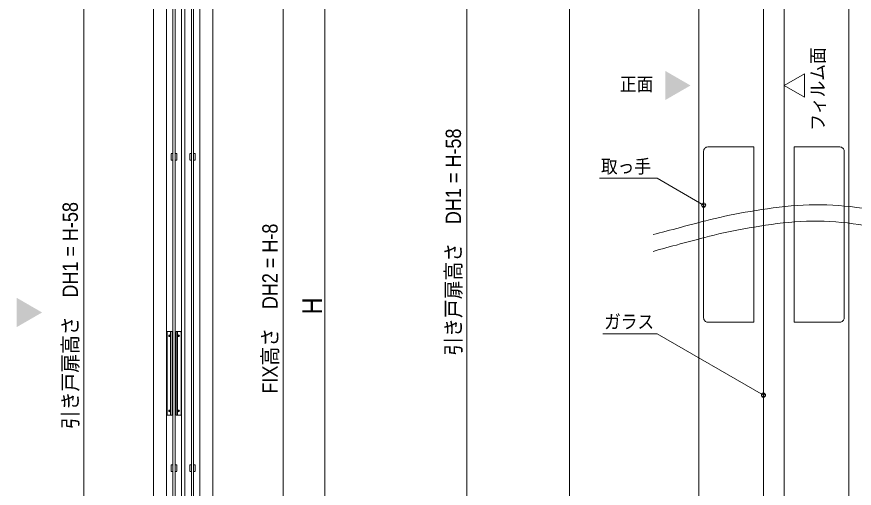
# Model space of a CAD drawing. Units: millimetres, scale not verified. Extents: x -6062 to 6062, y -3045 to 3045.
# Drawn here: x -1185 to 823, y -1262 to -132 of the extents above; entities that cross this region are included whole.
import ezdxf
from ezdxf.enums import TextEntityAlignment as Align

# ---------------------------------------------------------------- set-up
doc = ezdxf.new("R2010")
doc.units = ezdxf.units.MM
doc.header["$LTSCALE"] = 20
doc.linetypes.add('CHAIN1', pattern=[8, 5, -1, 1, -1])
doc.linetypes.add('DASHED1', pattern=[1.8, 1.2, -0.6])
for name, color, linetype, lineweight in [('0-2_2寸法-1', 7, 'Continuous', 9), ('0-3_2寸法-3', 7, 'Continuous', 9), ('0-4_3一般', 7, 'Continuous', 9)]:
    doc.layers.add(name, color=color, linetype=linetype, lineweight=lineweight)
doc.styles.add('ＭＳ ゴシック', font='')
doc.styles.add('ＭＳ Ｐゴシック', font='')
doc.styles.get('ＭＳ ゴシック').set_extended_font_data('MS Gothic')
doc.styles.get('ＭＳ Ｐゴシック').set_extended_font_data('MS PGothic')

# ---------------------------------------------------------------- blocks, each defined once
blk = doc.blocks.new('グループ-31')
at = {"layer": '0-4_3一般'}
blk.add_lwpolyline([(19229.3, 6100), (19949.3, 6100), (19949.3, -39680), (19229.3, -39680)], close=True, dxfattribs=at)
blk = doc.blocks.new('グループ-37')
at = {"layer": '0-4_3一般'}
for p, q in [((20109.3, -40000), (20109.3, 6840)), ((20829.3, 6840), (20829.3, -40000))]:
    blk.add_line(p, q, dxfattribs=at)
blk = doc.blocks.new('グループ-41')
at = {"layer": '0-4_3一般'}
for p, q in [((20419.3, 5960), (20519.3, 5960)), ((20419.3, -39120), (20419.3, 5960)), ((20519.3, 5960), (20519.3, -39120)), ((20519.3, -39120), (20419.3, -39120))]:
    blk.add_line(p, q, dxfattribs=at)
blk = doc.blocks.new('グループ-43')
at = {"layer": '0-4_3一般'}
for p, q in [((19252.3, -17760), (19252.3, -21720)), ((19926.3, -21720), (19926.3, -17760))]:
    blk.add_line(p, q, dxfattribs=at)
at = {"layer": '0-4_3一般', "linetype": 'CHAIN1'}
for p, q in [((19328.3, -17940), (19416.3, -17940)), ((19372.3, -17984), (19372.3, -17896)), ((19762.3, -17940), (19850.3, -17940)), ((19806.3, -17896), (19806.3, -17984)), ((19328.3, -21540), (19416.3, -21540)), ((19372.3, -21584), (19372.3, -21496)), ((19762.3, -21540), (19850.3, -21540)), ((19806.3, -21496), (19806.3, -21584))]:
    blk.add_line(p, q, dxfattribs=at)
at = {"layer": '0-4_3一般', "linetype": 'DASHED1'}
for p, q in [((19422.3, -21740), (19422.3, -17740)), ((19756.3, -17740), (19756.3, -21740))]:
    blk.add_line(p, q, dxfattribs=at)
at = {"layer": '0-4_3一般'}
for points in [[(19272.3, -21740), (19492.3, -21740), (19492.3, -17740), (19272.3, -17740)], [(19906.3, -17740), (19686.3, -17740), (19686.3, -21740), (19906.3, -21740)]]:
    blk.add_lwpolyline(points, dxfattribs=at)
for centre in [(19372.3, -17940), (19806.3, -17940), (19372.3, -21540), (19806.3, -21540)]:
    blk.add_circle(centre, 40, dxfattribs=at)
for centre, start, end in [((19272.3, -17760), 135, 180), ((19272.3, -17760), 90, 135), ((19906.3, -17760), 45, 90), ((19906.3, -17760), 0, 45), ((19272.3, -21720), 180, 225), ((19272.3, -21720), 225, 270), ((19906.3, -21720), 270, 315), ((19906.3, -21720), 315, 0)]:
    blk.add_arc(centre, 20, start, end, dxfattribs=at)
blk = doc.blocks.new('グループ-51')
at = {"layer": '0-4_3一般'}
blk.add_lwpolyline([(19639.3, 5580), (19639.3, -39220), (19539.3, -39220), (19539.3, 5580)], close=True, dxfattribs=at)
blk = doc.blocks.new('グループ-54')
at = {"layer": '0-4_3一般', "linetype": 'DASHED1'}
for p, q in [((20339.3, -9520), (20339.3, -9200)), ((20339.3, -9200), (20419.3, -9200)), ((20419.3, -9200), (20419.3, -9520)), ((20519.3, -9520), (20519.3, -9200)), ((20519.3, -9200), (20599.3, -9200)), ((20599.3, -9200), (20599.3, -9520)), ((20419.3, -9520), (20339.3, -9520)), ((20599.3, -9520), (20519.3, -9520)), ((19459.3, -24440), (19459.3, -24120)), ((19459.3, -24120), (19539.3, -24120)), ((19539.3, -24440), (19459.3, -24440)), ((19539.3, -24120), (19539.3, -24440)), ((19639.3, -24440), (19639.3, -24120)), ((19639.3, -24120), (19719.3, -24120)), ((19719.3, -24440), (19639.3, -24440)), ((19719.3, -24120), (19719.3, -24440))]:
    blk.add_line(p, q, dxfattribs=at)
for points in [[(19459.3, -9200), (19539.3, -9200), (19539.3, -9520), (19459.3, -9520)], [(19639.3, -9200), (19719.3, -9200), (19719.3, -9520), (19639.3, -9520)], [(20339.3, -24120), (20419.3, -24120), (20419.3, -24440), (20339.3, -24440)], [(20519.3, -24120), (20599.3, -24120), (20599.3, -24440), (20519.3, -24440)]]:
    blk.add_lwpolyline(points, close=True, dxfattribs=at)
blk = doc.blocks.new('グループ-55')
at = {"layer": '0-4_3一般'}
for name in ['グループ-37', 'グループ-31', 'グループ-41', 'グループ-51', 'グループ-54', 'グループ-43']:
    blk.add_blockref(name, (0, 0), dxfattribs=at)
blk = doc.blocks.new('グループ-56')
at = {"layer": '0-4_3一般'}
for p, q in [((18609.3, 7000), (18609.3, -40000)), ((21449.3, 7000), (21449.3, -40000))]:
    blk.add_line(p, q, dxfattribs=at)
blk = doc.blocks.new('グループ-76')
at = {"layer": '0-4_3一般'}
for p, q in [((47863.7, 5604.9), (47863.7, -32200)), ((48863.7, -32200), (48863.7, 5604.9))]:
    blk.add_line(p, q, dxfattribs=at)
blk.add_lwpolyline([(51963.7, 10804.9), (51963.7, -37400), (44763.7, -37400), (44763.7, 10804.9)], close=True, dxfattribs=at)
blk = doc.blocks.new('グループ-81')
at = {"layer": '0-4_3一般'}
for p, q in [((44993.7, -9084.3), (44993.7, -17084.3)), ((51733.7, -17084.3), (51733.7, -9084.3))]:
    blk.add_line(p, q, dxfattribs=at)
for points in [[(45193.7, -17284.3), (47393.7, -17284.3), (47393.7, -8884.3), (45193.7, -8884.3)], [(51533.7, -8884.3), (49333.7, -8884.3), (49333.7, -17284.3), (51533.7, -17284.3)]]:
    blk.add_lwpolyline(points, dxfattribs=at)
for centre, start, end in [((45193.7, -9084.3), 135, 180), ((45193.7, -9084.3), 90, 135), ((51533.7, -9084.3), 45, 90), ((51533.7, -9084.3), 0, 45), ((45193.7, -17084.3), 180, 225), ((45193.7, -17084.3), 225, 270), ((51533.7, -17084.3), 270, 315), ((51533.7, -17084.3), 315, 0)]:
    blk.add_arc(centre, 200, start, end, dxfattribs=at)
blk = doc.blocks.new('グループ-84')
at = {"layer": '0-4_3一般'}
for points in [[(42571, -13088.9), (42717.9, -13049.5), (42869.9, -13008.9), (43027.1, -12967), (43189.5, -12923.8), (43357, -12879.4), (43529.7, -12833.8), (43707.5, -12786.8), (43890.4, -12738.7), (44078.5, -12689.2), (44271.8, -12638.6), (44470.2, -12586.6), (44673.7, -12533.4), (44882.4, -12479), (45096.3, -12423.2), (45315.2, -12367.6), (45539.2, -12313.4), (45768.1, -12260.5), (46002.2, -12209.1), (46241.2, -12159), (46485.3, -12110.3), (46734.4, -12063.1), (46988.5, -12017.2), (47247.6, -11972.7), (47511.8, -11929.7), (47781, -11888), (48055.3, -11847.7), (48334.5, -11808.8), (48618.8, -11771.3), (48905.5, -11737.4), (49191.9, -11709.3), (49478, -11686.9), (49763.9, -11670.4), (50049.5, -11659.6), (50334.8, -11654.6), (50619.9, -11655.3), (50904.7, -11661.8), (51189.3, -11674.2), (51473.5, -11692.2), (51757.6, -11716.1)], [(51757.6, -11716.1), (52041.3, -11745.7), (52324.8, -11781.1), (52608, -11822.3), (52888.5, -11867.4), (53163.8, -11914.4), (53433.9, -11963.3), (53698.9, -12014.2), (53958.7, -12066.9), (54213.3, -12121.7), (54462.7, -12178.4), (54706.9, -12237), (54946, -12297.5), (55179.8, -12360), (55408.5, -12424.4), (55632, -12490.8), (55850.4, -12559.1), (56063.5, -12629.3), (56271.6, -12699.7), (56474.6, -12768.5), (56672.6, -12835.7), (56865.6, -12901.3), (57053.6, -12965.2), (57236.6, -13027.6), (57414.5, -13088.3), (57587.4, -13147.5), (57755.4, -13205), (57918.3, -13260.9), (58076.1, -13315.2), (58229, -13367.9), (58376.8, -13419), (58519.7, -13468.5), (58519.7, -13468.5)], [(42571, -13888.9), (42715.5, -13849.3), (42865.1, -13808.4), (43019.7, -13766.3), (43179.4, -13722.9), (43344.2, -13678.3), (43514, -13632.3), (43689, -13585.2), (43868.9, -13536.7), (44054, -13487), (44244.1, -13436), (44439.2, -13383.8), (44639.5, -13330.3), (44844.8, -13275.5), (45055.1, -13219.5), (45270.5, -13163.5), (45490.8, -13108.9), (45716.1, -13055.7), (45946.3, -13003.8), (46181.5, -12953.4), (46421.6, -12904.3), (46666.6, -12856.6), (46916.6, -12810.3), (47171.5, -12765.3), (47431.4, -12721.8), (47696.2, -12679.6), (47966, -12638.8), (48240.7, -12599.4), (48520.4, -12561.3), (48802.4, -12526.9), (49084.2, -12498.2), (49365.7, -12475.2), (49646.9, -12458.1), (49927.9, -12446.7), (50208.6, -12441), (50489, -12441.1), (50769.2, -12447), (51049.2, -12458.7), (51328.8, -12476.1), (51608.3, -12499.3)], [(51608.3, -12499.3), (51887.4, -12528.3), (52166.3, -12563), (52444.9, -12603.5), (52720.9, -12647.8), (52991.8, -12694.1), (53257.5, -12742.4), (53518.2, -12792.6), (53773.8, -12844.8), (54024.2, -12898.9), (54269.6, -12955), (54509.9, -13013), (54745.1, -13073), (54975.2, -13135), (55200.2, -13198.9), (55420.1, -13264.7), (55634.9, -13332.5), (55844.6, -13402.3), (56049.3, -13472.3), (56249, -13540.6), (56443.8, -13607.4), (56633.7, -13672.5), (56818.6, -13736.1), (56998.7, -13798), (57173.7, -13858.4), (57343.9, -13917.2), (57509.1, -13974.3), (57669.3, -14029.9), (57824.6, -14083.8), (57975, -14136.2), (58120.5, -14187), (58261, -14236.2), (58261, -14236.2)], [(63846.1, -13171.3), (63972.4, -13131), (64095.7, -13091.3), (64216, -13052.3), (64333.2, -13013.9), (64447.5, -12976.1), (64558.7, -12939), (64667, -12902.5), (64772.2, -12866.6), (64874.4, -12831.3), (64973.5, -12796.7), (65069.7, -12762.6)], [(58519.7, -13468.5), (58620.8, -13481.9), (58725, -13495.1), (58832.2, -13508.3), (58942.6, -13521.4), (59056, -13534.4), (59172.6, -13547.4), (59292.2, -13560.2), (59414.9, -13572.9), (59540.7, -13585.6), (59669.5, -13598.2), (59801.5, -13610.6), (59936.5, -13623), (60074.7, -13635.3), (60215.9, -13647.5), (60360.2, -13659.7), (60507.5, -13671.7), (60657.8, -13683.5), (60808.5, -13692.6), (60958.8, -13698.3), (61108.7, -13700.7), (61258.3, -13699.8), (61407.5, -13695.4), (61556.4, -13687.7), (61704.9, -13676.7), (61853, -13662.3), (62000.8, -13644.5), (62148.2, -13623.3), (62295.2, -13598.8), (62441.9, -13571), (62588.2, -13539.7), (62734.2, -13505.1), (62879.7, -13467.1), (63025, -13425.8), (63169.2, -13382), (63310.6, -13338.6), (63449, -13295.8), (63584.4, -13253.7), (63716.7, -13212.2), (63846.1, -13171.3)], [(63796.3, -13980.4), (63927.7, -13939.5), (64056.1, -13899.1), (64181.3, -13859.3), (64303.3, -13820.2), (64422.2, -13781.6), (64538, -13743.6), (64650.6, -13706.2), (64760.1, -13669.5), (64866.5, -13633.3), (64969.7, -13597.6), (65069.7, -13562.6)], [(58261, -14236.2), (58365.9, -14250.8), (58474, -14265.5), (58585.3, -14280.1), (58699.8, -14294.7), (58817.5, -14309.2), (58938.5, -14323.8), (59062.6, -14338.2), (59190, -14352.7), (59320.5, -14367.2), (59454.3, -14381.6), (59591.3, -14396), (59731.5, -14410.3), (59874.9, -14424.6), (60021.5, -14438.9), (60171.3, -14453.2), (60324.4, -14467.4), (60480.4, -14481.5), (60636.9, -14492.7), (60793, -14500.5), (60948.8, -14504.7), (61104.2, -14505.4), (61259.3, -14502.5), (61414, -14496.1), (61568.4, -14486.2), (61722.4, -14472.8), (61876, -14455.8), (62029.3, -14435.3), (62182.2, -14411.3), (62334.8, -14383.8), (62487, -14352.7), (62638.9, -14318.1), (62790.4, -14280), (62941.5, -14238.3), (63091.7, -14194), (63238.9, -14150.1), (63383, -14106.8), (63523.9, -14064.1), (63661.6, -14021.9), (63796.3, -13980.4)]]:
    blk.add_lwpolyline(points, dxfattribs=at)
blk = doc.blocks.new('グループ-85')
at = {"layer": '0-4_3一般'}
for name in ['グループ-76', 'グループ-81', 'グループ-84']:
    blk.add_blockref(name, (0, 0), dxfattribs=at)
blk = doc.blocks.new('グループ-87')
at = {"layer": '0-4_3一般'}
blk.add_line((38563.7, 19804.9), (38563.7, -40000), dxfattribs=at)
blk.add_blockref('グループ-85', (0, 0), dxfattribs=at)

msp = doc.modelspace()

# ---------------------------------------------------------------- linework, layer by layer
at = {"layer": '0-2_2寸法-1'}
for p, q in [((-105.69, 527.53), (-105.69, -1857.29)), ((-546.04, -1987.29), (-546.04, 329.29)), ((-446.04, -1987.29), (-446.04, 337.29)), ((-1024.54, 292.29), (-1024.54, -1974.29))]:
    msp.add_line(p, q, dxfattribs=at)
at = {"layer": '0-3_2寸法-3'}
for p, q in [((462.36, -578.67), (462.01, -578.67)), ((462.36, -578.67), (462.01, -578.67)), ((467.08, -582.67), (457.29, -582.67)), ((466.18, -586.67), (458.19, -586.67)), ((610.58, -1038.24), (600.79, -1038.24)), ((609.68, -1042.24), (601.69, -1042.24)), ((605.87, -1034.24), (605.49, -1034.24)), ((605.87, -1034.24), (605.49, -1034.24))]:
    msp.add_line(p, q, dxfattribs=at)
msp.add_lwpolyline([(704.28, -268.72), (704.28, -324.84), (655.68, -296.78)], close=True, dxfattribs=at)
for points in [[(462.18, -583.66), (350.68, -519.29), (212.16, -519.29)], [(605.68, -1039.23), (350.68, -892.01), (220.65, -892.01)]]:
    msp.add_lwpolyline(points, dxfattribs=at)
for centre in [(462.18, -583.66), (462.18, -583.66), (605.68, -1039.23), (605.68, -1039.23)]:
    msp.add_circle(centre, 5.01, dxfattribs=at)
for points in [[(369.93, -261.71), (430.68, -296.78), (369.93, -331.85)], [(-1185.28, -805.93), (-1124.54, -841), (-1185.28, -876.07)]]:
    msp.add_solid(points, dxfattribs=at)

# ---------------------------------------------------------------- block references
at = {"layer": '0-4_3一般', "xscale": 0.05, "yscale": 0.05}
for name in ['グループ-87', 'グループ-55', 'グループ-56']:
    msp.add_blockref(name, (-1787.5, 0), dxfattribs=at)

# ---------------------------------------------------------------- texts
at = {"layer": '0-2_2寸法-1', "style": 'ＭＳ Ｐゴシック', "width": 0.9}
for s, height, p in [('引き戸扉高さ\u3000DH1 = H-58', 36.69, (-108.81, -944.6)), ('引き戸扉高さ\u3000DH1 = H-58', 36.69, (-1027.65, -1120.73)), ('FIX高さ\u3000DH2 = H-8', 36.69, (-548.58, -1035.54)), ('H', 47.17, (-438.96, -845.25))]:
    msp.add_text(s, height=height, rotation=90, dxfattribs=at).set_placement(p, align=Align.BOTTOM_LEFT)
at = {"layer": '0-3_2寸法-3', "style": 'ＭＳ ゴシック', "width": 0.9}
msp.add_text('フィルム面', height=32.55, rotation=90, dxfattribs=at).set_placement((761.88, -405.14), align=Align.BOTTOM_LEFT)
for s, p in [('正面', (261.46, -319.56)), ('取っ手', (216.02, -516.89)), ('ガラス', (223.5, -889.24))]:
    msp.add_text(s, height=32.55, dxfattribs=at).set_placement(p, align=Align.BOTTOM_LEFT)

doc.saveas('drawing.dxf')
